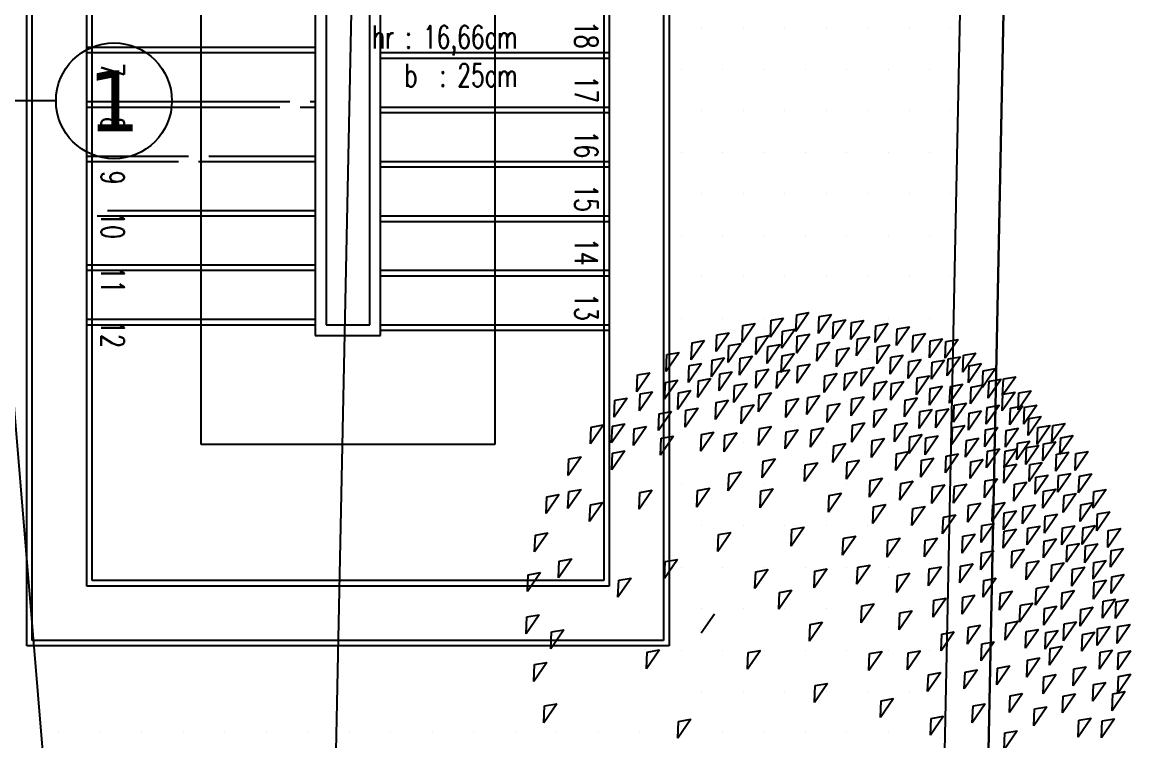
# Model space of a CAD drawing. Header units: millimetres. Extents: x 43168.9 to 43194.6, y -25545.1 to -25543.4.
# Drawn here: x 43172.2864 to 43172.3883, y -25543.9687 to -25543.9027 of the extents above; entities that cross this region are included whole.
import ezdxf
from ezdxf.enums import TextEntityAlignment as Align

# ---------------------------------------------------------------- set-up
doc = ezdxf.new("R2010")
doc.units = ezdxf.units.MM
doc.header["$LTSCALE"] = 200
doc.linetypes.add('HIDDEN2', pattern=[0.1875, 0.125, -0.0625])
doc.layers.add('agac_sgh', color=7, linetype='Continuous', true_color=0x244700)
doc.layers.add('cim_sgh', color=7, linetype='Continuous', true_color=0x248f00)
for name, color, linetype in [('arsasiniri_sgh', 10, 'Continuous'), ('duv_sgh', 4, 'Continuous'), ('izd-alt_sgh', 8, 'HIDDEN2'), ('izd.tas.alt_sgh', 214, 'HIDDEN2'), ('merdi_sgh', 3, 'Continuous'), ('siva_sgh', 145, 'Continuous'), ('vaziyet-01_sgh', 33, 'Continuous'), ('yazi-merdi_sgh', 9, 'Continuous')]:
    doc.layers.add(name, color=color, linetype=linetype)
doc.styles.add('text1', font='VERDANA.TTF')
doc.styles.add('text3', font='simplex8.shx', dxfattribs={"width": 0.7})

msp = doc.modelspace()

# ---------------------------------------------------------------- linework, layer by layer
msp.add_line((43172.28956, -25543.90991), (43172.26688, -25543.90991))
at = {"linetype": 'Continuous'}
msp.add_circle((43172.29488, -25543.90991), 0.00532, dxfattribs=at)
at = {"layer": 'agac_sgh', "color": 0}
for p, q in [((43172.35873, -25543.92936), (43172.35753, -25543.9311)), ((43172.3576, -25543.92956), (43172.35873, -25543.92936)), ((43172.35379, -25543.93036), (43172.35259, -25543.93211)), ((43172.35265, -25543.93056), (43172.35379, -25543.93036)), ((43172.35638, -25543.92986), (43172.35518, -25543.93161)), ((43172.35518, -25543.93161), (43172.35525, -25543.93006)), ((43172.35525, -25543.93006), (43172.35638, -25543.92986)), ((43172.35753, -25543.9311), (43172.3576, -25543.92956)), ((43172.36079, -25543.92953), (43172.35959, -25543.93128)), ((43172.35959, -25543.93128), (43172.35966, -25543.92973)), ((43172.35966, -25543.92973), (43172.36079, -25543.92953)), ((43172.36211, -25543.93003), (43172.36091, -25543.93178)), ((43172.36091, -25543.93178), (43172.36098, -25543.93023)), ((43172.36098, -25543.93023), (43172.36211, -25543.93003)), ((43172.36378, -25543.93008), (43172.36259, -25543.93182)), ((43172.36259, -25543.93182), (43172.36265, -25543.93027)), ((43172.36265, -25543.93027), (43172.36378, -25543.93008)), ((43172.366, -25543.93037), (43172.3648, -25543.93212)), ((43172.36487, -25543.93057), (43172.366, -25543.93037)), ((43172.35141, -25543.93121), (43172.35021, -25543.93295)), ((43172.35021, -25543.93295), (43172.35028, -25543.9314)), ((43172.35028, -25543.9314), (43172.35141, -25543.93121)), ((43172.35259, -25543.93211), (43172.35265, -25543.93056)), ((43172.35504, -25543.93146), (43172.35384, -25543.93321)), ((43172.3539, -25543.93166), (43172.35504, -25543.93146)), ((43172.35745, -25543.93089), (43172.35625, -25543.93263)), ((43172.35625, -25543.93263), (43172.35631, -25543.93108)), ((43172.35631, -25543.93108), (43172.35745, -25543.93089)), ((43172.3588, -25543.93134), (43172.3576, -25543.93309)), ((43172.35766, -25543.93154), (43172.3588, -25543.93134)), ((43172.3648, -25543.93212), (43172.36487, -25543.93057)), ((43172.36797, -25543.93066), (43172.36677, -25543.9324)), ((43172.36677, -25543.9324), (43172.36684, -25543.93085)), ((43172.36684, -25543.93085), (43172.36797, -25543.93066)), ((43172.36944, -25543.93127), (43172.36824, -25543.93302)), ((43172.36824, -25543.93302), (43172.36831, -25543.93147)), ((43172.36831, -25543.93147), (43172.36944, -25543.93127)), ((43172.34912, -25543.93194), (43172.34792, -25543.93369)), ((43172.34792, -25543.93369), (43172.34799, -25543.93214)), ((43172.34799, -25543.93214), (43172.34912, -25543.93194)), ((43172.35251, -25543.93219), (43172.35131, -25543.93394)), ((43172.35131, -25543.93394), (43172.35138, -25543.93239)), ((43172.35138, -25543.93239), (43172.35251, -25543.93219)), ((43172.35384, -25543.93321), (43172.3539, -25543.93166)), ((43172.35609, -25543.9323), (43172.35489, -25543.93404)), ((43172.35489, -25543.93404), (43172.35496, -25543.93249)), ((43172.35496, -25543.93249), (43172.35609, -25543.9323)), ((43172.3576, -25543.93309), (43172.35766, -25543.93154)), ((43172.36066, -25543.93208), (43172.35946, -25543.93383)), ((43172.35946, -25543.93383), (43172.35953, -25543.93228)), ((43172.35953, -25543.93228), (43172.36066, -25543.93208)), ((43172.36431, -25543.93158), (43172.36311, -25543.93333)), ((43172.36311, -25543.93333), (43172.36318, -25543.93178)), ((43172.36318, -25543.93178), (43172.36431, -25543.93158)), ((43172.36617, -25543.93232), (43172.36498, -25543.93407)), ((43172.36498, -25543.93407), (43172.36504, -25543.93252)), ((43172.36504, -25543.93252), (43172.36617, -25543.93232)), ((43172.371, -25543.93177), (43172.3698, -25543.93352)), ((43172.3698, -25543.93352), (43172.36987, -25543.93197)), ((43172.36987, -25543.93197), (43172.371, -25543.93177)), ((43172.37244, -25543.93182), (43172.37124, -25543.93356)), ((43172.37124, -25543.93356), (43172.37131, -25543.93201)), ((43172.37131, -25543.93201), (43172.37244, -25543.93182)), ((43172.34681, -25543.93302), (43172.34561, -25543.93476)), ((43172.34561, -25543.93476), (43172.34567, -25543.93321)), ((43172.34567, -25543.93321), (43172.34681, -25543.93302)), ((43172.35097, -25543.93352), (43172.34977, -25543.93527)), ((43172.34984, -25543.93372), (43172.35097, -25543.93352)), ((43172.35354, -25543.93337), (43172.35234, -25543.93511)), ((43172.35241, -25543.93356), (43172.35354, -25543.93337)), ((43172.35739, -25543.93313), (43172.35619, -25543.93488)), ((43172.35619, -25543.93488), (43172.35626, -25543.93333)), ((43172.35626, -25543.93333), (43172.35739, -25543.93313)), ((43172.36246, -25543.93259), (43172.36126, -25543.93434)), ((43172.36126, -25543.93434), (43172.36132, -25543.93279)), ((43172.36132, -25543.93279), (43172.36246, -25543.93259)), ((43172.36738, -25543.93327), (43172.36618, -25543.93502)), ((43172.36618, -25543.93502), (43172.36625, -25543.93347)), ((43172.36625, -25543.93347), (43172.36738, -25543.93327)), ((43172.37264, -25543.93342), (43172.37144, -25543.93517)), ((43172.37151, -25543.93362), (43172.37264, -25543.93342)), ((43172.37405, -25543.93308), (43172.37285, -25543.93483)), ((43172.37285, -25543.93483), (43172.37292, -25543.93328)), ((43172.37292, -25543.93328), (43172.37405, -25543.93308)), ((43172.34886, -25543.93403), (43172.34766, -25543.93578)), ((43172.34766, -25543.93578), (43172.34773, -25543.93423)), ((43172.34773, -25543.93423), (43172.34886, -25543.93403)), ((43172.34977, -25543.93527), (43172.34984, -25543.93372)), ((43172.35234, -25543.93511), (43172.35241, -25543.93356)), ((43172.35505, -25543.93455), (43172.35385, -25543.9363)), ((43172.35392, -25543.93475), (43172.35505, -25543.93455)), ((43172.35883, -25543.93409), (43172.35763, -25543.93584)), ((43172.35763, -25543.93584), (43172.3577, -25543.93429)), ((43172.3577, -25543.93429), (43172.35883, -25543.93409)), ((43172.36472, -25543.93438), (43172.36352, -25543.93612)), ((43172.36359, -25543.93457), (43172.36472, -25543.93438)), ((43172.36903, -25543.93366), (43172.36783, -25543.93541)), ((43172.36783, -25543.93541), (43172.3679, -25543.93386)), ((43172.3679, -25543.93386), (43172.36903, -25543.93366)), ((43172.37118, -25543.93372), (43172.36998, -25543.93547)), ((43172.36998, -25543.93547), (43172.37005, -25543.93392)), ((43172.37005, -25543.93392), (43172.37118, -25543.93372)), ((43172.37144, -25543.93517), (43172.37151, -25543.93362)), ((43172.37459, -25543.93405), (43172.37339, -25543.9358)), ((43172.37339, -25543.9358), (43172.37346, -25543.93425)), ((43172.37346, -25543.93425), (43172.37459, -25543.93405)), ((43172.37586, -25543.93451), (43172.37466, -25543.93625)), ((43172.37473, -25543.9347), (43172.37586, -25543.93451)), ((43172.34411, -25543.93489), (43172.34292, -25543.93663)), ((43172.34292, -25543.93663), (43172.34298, -25543.93508)), ((43172.34298, -25543.93508), (43172.34411, -25543.93489)), ((43172.34667, -25543.93557), (43172.34547, -25543.93731)), ((43172.34554, -25543.93577), (43172.34667, -25543.93557)), ((43172.34972, -25543.93543), (43172.34852, -25543.93717)), ((43172.34858, -25543.93562), (43172.34972, -25543.93543)), ((43172.35168, -25543.9348), (43172.35048, -25543.93654)), ((43172.35048, -25543.93654), (43172.35055, -25543.935)), ((43172.35055, -25543.935), (43172.35168, -25543.9348)), ((43172.35385, -25543.9363), (43172.35392, -25543.93475)), ((43172.35696, -25543.93461), (43172.35576, -25543.93635)), ((43172.35576, -25543.93635), (43172.35583, -25543.93481)), ((43172.35583, -25543.93481), (43172.35696, -25543.93461)), ((43172.36132, -25543.93496), (43172.36012, -25543.93671)), ((43172.36012, -25543.93671), (43172.36019, -25543.93516)), ((43172.36019, -25543.93516), (43172.36132, -25543.93496)), ((43172.36317, -25543.93479), (43172.36197, -25543.93653)), ((43172.36197, -25543.93653), (43172.36204, -25543.93499)), ((43172.36204, -25543.93499), (43172.36317, -25543.93479)), ((43172.36352, -25543.93612), (43172.36359, -25543.93457)), ((43172.3698, -25543.93517), (43172.3686, -25543.93692)), ((43172.3686, -25543.93692), (43172.36866, -25543.93537)), ((43172.36866, -25543.93537), (43172.3698, -25543.93517)), ((43172.37466, -25543.93625), (43172.37473, -25543.9347)), ((43172.3764, -25543.93548), (43172.3752, -25543.93722)), ((43172.37527, -25543.93567), (43172.3764, -25543.93548)), ((43172.37772, -25543.93525), (43172.37652, -25543.93699)), ((43172.37652, -25543.93699), (43172.37659, -25543.93545)), ((43172.37659, -25543.93545), (43172.37772, -25543.93525)), ((43172.34547, -25543.93731), (43172.34554, -25543.93577)), ((43172.34788, -25543.93652), (43172.34668, -25543.93826)), ((43172.34675, -25543.93672), (43172.34788, -25543.93652)), ((43172.34852, -25543.93717), (43172.34858, -25543.93562)), ((43172.35304, -25543.93587), (43172.35184, -25543.93761)), ((43172.35184, -25543.93761), (43172.3519, -25543.93606)), ((43172.3519, -25543.93606), (43172.35304, -25543.93587)), ((43172.3659, -25543.93567), (43172.3647, -25543.93741)), ((43172.3647, -25543.93741), (43172.36477, -25543.93587)), ((43172.36477, -25543.93587), (43172.3659, -25543.93567)), ((43172.36744, -25543.93568), (43172.36625, -25543.93742)), ((43172.36625, -25543.93742), (43172.36631, -25543.93587)), ((43172.36631, -25543.93587), (43172.36744, -25543.93568)), ((43172.371, -25543.93612), (43172.3698, -25543.93787)), ((43172.3698, -25543.93787), (43172.36987, -25543.93632)), ((43172.36987, -25543.93632), (43172.371, -25543.93612)), ((43172.37285, -25543.93595), (43172.37165, -25543.93769)), ((43172.37165, -25543.93769), (43172.37172, -25543.93614)), ((43172.37172, -25543.93614), (43172.37285, -25543.93595)), ((43172.37476, -25543.936), (43172.37356, -25543.93775)), ((43172.37356, -25543.93775), (43172.37363, -25543.9362)), ((43172.37363, -25543.9362), (43172.37476, -25543.936)), ((43172.3752, -25543.93722), (43172.37527, -25543.93567)), ((43172.37914, -25543.93655), (43172.37794, -25543.93829)), ((43172.37801, -25543.93674), (43172.37914, -25543.93655)), ((43172.34203, -25543.93723), (43172.34083, -25543.93897)), ((43172.34083, -25543.93897), (43172.3409, -25543.93742)), ((43172.3409, -25543.93742), (43172.34203, -25543.93723)), ((43172.34436, -25543.93665), (43172.34316, -25543.93839)), ((43172.34316, -25543.93839), (43172.34323, -25543.93684)), ((43172.34323, -25543.93684), (43172.34436, -25543.93665)), ((43172.34668, -25543.93826), (43172.34675, -25543.93672)), ((43172.35133, -25543.93742), (43172.35013, -25543.93917)), ((43172.35013, -25543.93917), (43172.35019, -25543.93762)), ((43172.35019, -25543.93762), (43172.35133, -25543.93742)), ((43172.35529, -25543.93673), (43172.35409, -25543.93848)), ((43172.35409, -25543.93848), (43172.35416, -25543.93693)), ((43172.35416, -25543.93693), (43172.35529, -25543.93673)), ((43172.3578, -25543.93726), (43172.3566, -25543.93901)), ((43172.3566, -25543.93901), (43172.35667, -25543.93746)), ((43172.35667, -25543.93746), (43172.3578, -25543.93726)), ((43172.35974, -25543.93698), (43172.35854, -25543.93872)), ((43172.35854, -25543.93872), (43172.35861, -25543.93717)), ((43172.35861, -25543.93717), (43172.35974, -25543.93698)), ((43172.3638, -25543.9371), (43172.3626, -25543.93884)), ((43172.3626, -25543.93884), (43172.36267, -25543.93729)), ((43172.36267, -25543.93729), (43172.3638, -25543.9371)), ((43172.36869, -25543.9372), (43172.36749, -25543.93894)), ((43172.36749, -25543.93894), (43172.36756, -25543.9374)), ((43172.36756, -25543.9374), (43172.36869, -25543.9372)), ((43172.37767, -25543.93666), (43172.37647, -25543.9384)), ((43172.37647, -25543.9384), (43172.37654, -25543.93685)), ((43172.37654, -25543.93685), (43172.37767, -25543.93666)), ((43172.37794, -25543.93829), (43172.37801, -25543.93674)), ((43172.34611, -25543.93845), (43172.34492, -25543.9402)), ((43172.34498, -25543.93865), (43172.34611, -25543.93845)), ((43172.34856, -25543.93814), (43172.34736, -25543.93989)), ((43172.34736, -25543.93989), (43172.34743, -25543.93834)), ((43172.34743, -25543.93834), (43172.34856, -25543.93814)), ((43172.35369, -25543.93783), (43172.35249, -25543.93958)), ((43172.35249, -25543.93958), (43172.35256, -25543.93803)), ((43172.35256, -25543.93803), (43172.35369, -25543.93783)), ((43172.3616, -25543.93772), (43172.3604, -25543.93946)), ((43172.3604, -25543.93946), (43172.36047, -25543.93791)), ((43172.36047, -25543.93791), (43172.3616, -25543.93772)), ((43172.36588, -25543.93819), (43172.36468, -25543.93993)), ((43172.36468, -25543.93993), (43172.36474, -25543.93838)), ((43172.36474, -25543.93838), (43172.36588, -25543.93819)), ((43172.37005, -25543.93827), (43172.36885, -25543.94001)), ((43172.36885, -25543.94001), (43172.36892, -25543.93846)), ((43172.36892, -25543.93846), (43172.37005, -25543.93827)), ((43172.37157, -25543.9382), (43172.37037, -25543.93994)), ((43172.37037, -25543.93994), (43172.37044, -25543.93839)), ((43172.37044, -25543.93839), (43172.37157, -25543.9382)), ((43172.3732, -25543.93767), (43172.37201, -25543.93942)), ((43172.37201, -25543.93942), (43172.37207, -25543.93787)), ((43172.37207, -25543.93787), (43172.3732, -25543.93767)), ((43172.37459, -25543.9384), (43172.37339, -25543.94015)), ((43172.37339, -25543.94015), (43172.37346, -25543.9386)), ((43172.37346, -25543.9386), (43172.37459, -25543.9384)), ((43172.37622, -25543.93788), (43172.37502, -25543.93962)), ((43172.37502, -25543.93962), (43172.37509, -25543.93807)), ((43172.37509, -25543.93807), (43172.37622, -25543.93788)), ((43172.37837, -25543.93794), (43172.37717, -25543.93968)), ((43172.37717, -25543.93968), (43172.37724, -25543.93813)), ((43172.37724, -25543.93813), (43172.37837, -25543.93794)), ((43172.37966, -25543.93786), (43172.37846, -25543.93961)), ((43172.37846, -25543.93961), (43172.37852, -25543.93806)), ((43172.37852, -25543.93806), (43172.37966, -25543.93786)), ((43172.3418, -25543.93958), (43172.3406, -25543.94133)), ((43172.34067, -25543.93978), (43172.3418, -25543.93958)), ((43172.34492, -25543.9402), (43172.34498, -25543.93865)), ((43172.36386, -25543.9395), (43172.36267, -25543.94125)), ((43172.36273, -25543.9397), (43172.36386, -25543.9395)), ((43172.36778, -25543.9395), (43172.36658, -25543.94124)), ((43172.36664, -25543.93969), (43172.36778, -25543.9395)), ((43172.38006, -25543.9389), (43172.37886, -25543.94065)), ((43172.37886, -25543.94065), (43172.37893, -25543.9391)), ((43172.37893, -25543.9391), (43172.38006, -25543.9389)), ((43172.38225, -25543.93954), (43172.38105, -25543.94128)), ((43172.38112, -25543.93973), (43172.38225, -25543.93954)), ((43172.33985, -25543.93968), (43172.33865, -25543.94143)), ((43172.33865, -25543.94143), (43172.33872, -25543.93988)), ((43172.33872, -25543.93988), (43172.33985, -25543.93968)), ((43172.3406, -25543.94133), (43172.34067, -25543.93978)), ((43172.3438, -25543.93983), (43172.34261, -25543.94158)), ((43172.34261, -25543.94158), (43172.34267, -25543.94003)), ((43172.34267, -25543.94003), (43172.3438, -25543.93983)), ((43172.34999, -25543.94036), (43172.34879, -25543.9421)), ((43172.34879, -25543.9421), (43172.34886, -25543.94055)), ((43172.34886, -25543.94055), (43172.34999, -25543.94036)), ((43172.35214, -25543.94042), (43172.35094, -25543.94216)), ((43172.35094, -25543.94216), (43172.35101, -25543.94061)), ((43172.35101, -25543.94061), (43172.35214, -25543.94042)), ((43172.3553, -25543.93982), (43172.3541, -25543.94157)), ((43172.3541, -25543.94157), (43172.35417, -25543.94002)), ((43172.35417, -25543.94002), (43172.3553, -25543.93982)), ((43172.35775, -25543.94012), (43172.35655, -25543.94187)), ((43172.35655, -25543.94187), (43172.35662, -25543.94032)), ((43172.35662, -25543.94032), (43172.35775, -25543.94012)), ((43172.36008, -25543.93996), (43172.35888, -25543.94171)), ((43172.35888, -25543.94171), (43172.35895, -25543.94016)), ((43172.35895, -25543.94016), (43172.36008, -25543.93996)), ((43172.36267, -25543.94125), (43172.36273, -25543.9397)), ((43172.36658, -25543.94124), (43172.36664, -25543.93969)), ((43172.36913, -25543.94057), (43172.36793, -25543.94231)), ((43172.368, -25543.94076), (43172.36913, -25543.94057)), ((43172.37305, -25543.93973), (43172.37185, -25543.94147)), ((43172.37185, -25543.94147), (43172.37192, -25543.93992)), ((43172.37192, -25543.93992), (43172.37305, -25543.93973)), ((43172.37607, -25543.93993), (43172.37487, -25543.94168)), ((43172.37487, -25543.94168), (43172.37494, -25543.94013)), ((43172.37494, -25543.94013), (43172.37607, -25543.93993)), ((43172.37798, -25543.93999), (43172.37678, -25543.94173)), ((43172.37678, -25543.94173), (43172.37685, -25543.94018)), ((43172.37685, -25543.94018), (43172.37798, -25543.93999)), ((43172.38088, -25543.93973), (43172.37968, -25543.94147)), ((43172.37968, -25543.94147), (43172.37974, -25543.93992)), ((43172.37974, -25543.93992), (43172.38088, -25543.93973)), ((43172.38105, -25543.94128), (43172.38112, -25543.93973)), ((43172.38299, -25543.94066), (43172.38179, -25543.94241)), ((43172.38186, -25543.94086), (43172.38299, -25543.94066)), ((43172.34629, -25543.94071), (43172.3451, -25543.94245)), ((43172.3451, -25543.94245), (43172.34516, -25543.9409)), ((43172.34516, -25543.9409), (43172.34629, -25543.94071)), ((43172.36213, -25543.94139), (43172.36093, -25543.94314)), ((43172.36093, -25543.94314), (43172.361, -25543.94159)), ((43172.361, -25543.94159), (43172.36213, -25543.94139)), ((43172.36568, -25543.94093), (43172.36448, -25543.94267)), ((43172.36448, -25543.94267), (43172.36454, -25543.94112)), ((43172.36454, -25543.94112), (43172.36568, -25543.94093)), ((43172.36793, -25543.94231), (43172.368, -25543.94076)), ((43172.37059, -25543.94069), (43172.36939, -25543.94243)), ((43172.36939, -25543.94243), (43172.36946, -25543.94088)), ((43172.36946, -25543.94088), (43172.37059, -25543.94069)), ((43172.37432, -25543.94091), (43172.37312, -25543.94265)), ((43172.37312, -25543.94265), (43172.37319, -25543.94111)), ((43172.37319, -25543.94111), (43172.37432, -25543.94091)), ((43172.37902, -25543.94116), (43172.37782, -25543.9429)), ((43172.37782, -25543.9429), (43172.37788, -25543.94136)), ((43172.37788, -25543.94136), (43172.37902, -25543.94116)), ((43172.37984, -25543.94156), (43172.37864, -25543.94331)), ((43172.3787, -25543.94176), (43172.37984, -25543.94156)), ((43172.3814, -25543.94123), (43172.38021, -25543.94297)), ((43172.38021, -25543.94297), (43172.38027, -25543.94142)), ((43172.38027, -25543.94142), (43172.3814, -25543.94123)), ((43172.38179, -25543.94241), (43172.38186, -25543.94086)), ((43172.3378, -25543.9426), (43172.3366, -25543.94434)), ((43172.33667, -25543.94279), (43172.3378, -25543.9426)), ((43172.34181, -25543.94206), (43172.34061, -25543.94381)), ((43172.34061, -25543.94381), (43172.34067, -25543.94226)), ((43172.34067, -25543.94226), (43172.34181, -25543.94206)), ((43172.3679, -25543.94213), (43172.3667, -25543.94388)), ((43172.3667, -25543.94388), (43172.36677, -25543.94233)), ((43172.36677, -25543.94233), (43172.3679, -25543.94213)), ((43172.37246, -25543.94234), (43172.37126, -25543.94409)), ((43172.37126, -25543.94409), (43172.37133, -25543.94254)), ((43172.37133, -25543.94254), (43172.37246, -25543.94234)), ((43172.37625, -25543.94188), (43172.37505, -25543.94363)), ((43172.37505, -25543.94363), (43172.37512, -25543.94208)), ((43172.37512, -25543.94208), (43172.37625, -25543.94188)), ((43172.37787, -25543.94189), (43172.37667, -25543.94363)), ((43172.37667, -25543.94363), (43172.37674, -25543.94209)), ((43172.37674, -25543.94209), (43172.37787, -25543.94189)), ((43172.37864, -25543.94331), (43172.3787, -25543.94176)), ((43172.38261, -25543.94218), (43172.38141, -25543.94392)), ((43172.38141, -25543.94392), (43172.38148, -25543.94238)), ((43172.38148, -25543.94238), (43172.38261, -25543.94218)), ((43172.38437, -25543.94212), (43172.38317, -25543.94386)), ((43172.38317, -25543.94386), (43172.38324, -25543.94231)), ((43172.38324, -25543.94231), (43172.38437, -25543.94212)), ((43172.3366, -25543.94434), (43172.33667, -25543.94279)), ((43172.35564, -25543.94281), (43172.35444, -25543.94455)), ((43172.35444, -25543.94455), (43172.35451, -25543.943)), ((43172.35451, -25543.943), (43172.35564, -25543.94281)), ((43172.35953, -25543.94315), (43172.35833, -25543.94489)), ((43172.35833, -25543.94489), (43172.35839, -25543.94335)), ((43172.35839, -25543.94335), (43172.35953, -25543.94315)), ((43172.36337, -25543.94292), (43172.36217, -25543.94466)), ((43172.36217, -25543.94466), (43172.36224, -25543.94311)), ((43172.36224, -25543.94311), (43172.36337, -25543.94292)), ((43172.3702, -25543.94273), (43172.369, -25543.94448)), ((43172.369, -25543.94448), (43172.36907, -25543.94293)), ((43172.36907, -25543.94293), (43172.3702, -25543.94273)), ((43172.37474, -25543.94287), (43172.37354, -25543.94461)), ((43172.37354, -25543.94461), (43172.37361, -25543.94306)), ((43172.37361, -25543.94306), (43172.37474, -25543.94287)), ((43172.37782, -25543.9433), (43172.37662, -25543.94504)), ((43172.37662, -25543.94504), (43172.37669, -25543.94349)), ((43172.37669, -25543.94349), (43172.37782, -25543.9433)), ((43172.38015, -25543.94314), (43172.37895, -25543.94488)), ((43172.37895, -25543.94488), (43172.37902, -25543.94333)), ((43172.37902, -25543.94333), (43172.38015, -25543.94314)), ((43172.35252, -25543.94398), (43172.35132, -25543.94572)), ((43172.35132, -25543.94572), (43172.35139, -25543.94417)), ((43172.35139, -25543.94417), (43172.35252, -25543.94398)), ((43172.36549, -25543.94458), (43172.36429, -25543.94633)), ((43172.36435, -25543.94478), (43172.36549, -25543.94458)), ((43172.37605, -25543.94462), (43172.37485, -25543.94637)), ((43172.37492, -25543.94482), (43172.37605, -25543.94462)), ((43172.3807, -25543.9443), (43172.3795, -25543.94604)), ((43172.3795, -25543.94604), (43172.37957, -25543.94449)), ((43172.37957, -25543.94449), (43172.3807, -25543.9443)), ((43172.38279, -25543.94413), (43172.38159, -25543.94587)), ((43172.38159, -25543.94587), (43172.38166, -25543.94433)), ((43172.38166, -25543.94433), (43172.38279, -25543.94413)), ((43172.3847, -25543.94418), (43172.3835, -25543.94593)), ((43172.3835, -25543.94593), (43172.38357, -25543.94438)), ((43172.38357, -25543.94438), (43172.3847, -25543.94418)), ((43172.33779, -25543.94561), (43172.33659, -25543.94735)), ((43172.33666, -25543.9458), (43172.33779, -25543.94561)), ((43172.34433, -25543.94568), (43172.34313, -25543.94743)), ((43172.3432, -25543.94588), (43172.34433, -25543.94568)), ((43172.34962, -25543.94549), (43172.34842, -25543.94724)), ((43172.34842, -25543.94724), (43172.34848, -25543.94569)), ((43172.34848, -25543.94569), (43172.34962, -25543.94549)), ((43172.35544, -25543.94555), (43172.35424, -25543.94729)), ((43172.35424, -25543.94729), (43172.35431, -25543.94574)), ((43172.35431, -25543.94574), (43172.35544, -25543.94555)), ((43172.36429, -25543.94633), (43172.36435, -25543.94478)), ((43172.36829, -25543.94485), (43172.36709, -25543.9466)), ((43172.36709, -25543.9466), (43172.36716, -25543.94505)), ((43172.36716, -25543.94505), (43172.36829, -25543.94485)), ((43172.37122, -25543.94517), (43172.37002, -25543.94691)), ((43172.37002, -25543.94691), (43172.37009, -25543.94536)), ((43172.37009, -25543.94536), (43172.37122, -25543.94517)), ((43172.37322, -25543.94511), (43172.37202, -25543.94686)), ((43172.37202, -25543.94686), (43172.37209, -25543.94531)), ((43172.37209, -25543.94531), (43172.37322, -25543.94511)), ((43172.37485, -25543.94637), (43172.37492, -25543.94482)), ((43172.37874, -25543.94493), (43172.37754, -25543.94667)), ((43172.37754, -25543.94667), (43172.37761, -25543.94512)), ((43172.37761, -25543.94512), (43172.37874, -25543.94493)), ((43172.3814, -25543.94558), (43172.38021, -25543.94732)), ((43172.38027, -25543.94577), (43172.3814, -25543.94558)), ((43172.38603, -25543.9456), (43172.38483, -25543.94734)), ((43172.3849, -25543.94579), (43172.38603, -25543.9456)), ((43172.33579, -25543.94608), (43172.33459, -25543.94783)), ((43172.33459, -25543.94783), (43172.33466, -25543.94628)), ((43172.33466, -25543.94628), (43172.33579, -25543.94608)), ((43172.33659, -25543.94735), (43172.33666, -25543.9458)), ((43172.34313, -25543.94743), (43172.3432, -25543.94588)), ((43172.36171, -25543.94596), (43172.36051, -25543.9477)), ((43172.36051, -25543.9477), (43172.36058, -25543.94615)), ((43172.36058, -25543.94615), (43172.36171, -25543.94596)), ((43172.38021, -25543.94732), (43172.38027, -25543.94577)), ((43172.38329, -25543.94597), (43172.38209, -25543.94772)), ((43172.38209, -25543.94772), (43172.38216, -25543.94617)), ((43172.38216, -25543.94617), (43172.38329, -25543.94597)), ((43172.38483, -25543.94734), (43172.3849, -25543.94579)), ((43172.33978, -25543.94681), (43172.33858, -25543.94856)), ((43172.33858, -25543.94856), (43172.33865, -25543.94701)), ((43172.33865, -25543.94701), (43172.33978, -25543.94681)), ((43172.36579, -25543.94699), (43172.36459, -25543.94874)), ((43172.36459, -25543.94874), (43172.36466, -25543.94719)), ((43172.36466, -25543.94719), (43172.36579, -25543.94699)), ((43172.36939, -25543.94717), (43172.36819, -25543.94892)), ((43172.36819, -25543.94892), (43172.36826, -25543.94737)), ((43172.36826, -25543.94737), (43172.36939, -25543.94717)), ((43172.37453, -25543.94686), (43172.37333, -25543.94861)), ((43172.37333, -25543.94861), (43172.37339, -25543.94706)), ((43172.37339, -25543.94706), (43172.37453, -25543.94686)), ((43172.37676, -25543.94681), (43172.37556, -25543.94856)), ((43172.37556, -25543.94856), (43172.37563, -25543.94701)), ((43172.37563, -25543.94701), (43172.37676, -25543.94681)), ((43172.3778, -25543.94757), (43172.3766, -25543.94931)), ((43172.3766, -25543.94931), (43172.37667, -25543.94777)), ((43172.37667, -25543.94777), (43172.3778, -25543.94757)), ((43172.37954, -25543.94701), (43172.37834, -25543.94876)), ((43172.37834, -25543.94876), (43172.37841, -25543.94721)), ((43172.37841, -25543.94721), (43172.37954, -25543.94701)), ((43172.38483, -25543.94682), (43172.38363, -25543.94856)), ((43172.38363, -25543.94856), (43172.38369, -25543.94702)), ((43172.38369, -25543.94702), (43172.38483, -25543.94682)), ((43172.38636, -25543.94766), (43172.38516, -25543.94941)), ((43172.38523, -25543.94786), (43172.38636, -25543.94766)), ((43172.37221, -25543.94794), (43172.37101, -25543.94969)), ((43172.37101, -25543.94969), (43172.37108, -25543.94814)), ((43172.37108, -25543.94814), (43172.37221, -25543.94794)), ((43172.37575, -25543.94873), (43172.37455, -25543.95048)), ((43172.37461, -25543.94893), (43172.37575, -25543.94873)), ((43172.38156, -25543.94787), (43172.38036, -25543.94961)), ((43172.38036, -25543.94961), (43172.38042, -25543.94806)), ((43172.38042, -25543.94806), (43172.38156, -25543.94787)), ((43172.38516, -25543.94941), (43172.38523, -25543.94786)), ((43172.33473, -25543.9496), (43172.33353, -25543.95135)), ((43172.33353, -25543.95135), (43172.3336, -25543.9498)), ((43172.3336, -25543.9498), (43172.33473, -25543.9496)), ((43172.35155, -25543.94955), (43172.35035, -25543.9513)), ((43172.35035, -25543.9513), (43172.35042, -25543.94975)), ((43172.35042, -25543.94975), (43172.35155, -25543.94955)), ((43172.35829, -25543.94906), (43172.35709, -25543.95081)), ((43172.35709, -25543.95081), (43172.35716, -25543.94926)), ((43172.35716, -25543.94926), (43172.35829, -25543.94906)), ((43172.374, -25543.94971), (43172.3728, -25543.95145)), ((43172.37287, -25543.9499), (43172.374, -25543.94971)), ((43172.37455, -25543.95048), (43172.37461, -25543.94893)), ((43172.37778, -25543.94925), (43172.37658, -25543.95099)), ((43172.37658, -25543.95099), (43172.37665, -25543.94944)), ((43172.37665, -25543.94944), (43172.37778, -25543.94925)), ((43172.37996, -25543.94897), (43172.37876, -25543.95071)), ((43172.37876, -25543.95071), (43172.37883, -25543.94916)), ((43172.37883, -25543.94916), (43172.37996, -25543.94897)), ((43172.38315, -25543.94894), (43172.38195, -25543.95069)), ((43172.38195, -25543.95069), (43172.38202, -25543.94914)), ((43172.38202, -25543.94914), (43172.38315, -25543.94894)), ((43172.38504, -25543.94892), (43172.38384, -25543.95067)), ((43172.38384, -25543.95067), (43172.38391, -25543.94912)), ((43172.38391, -25543.94912), (43172.38504, -25543.94892)), ((43172.38737, -25543.94918), (43172.38617, -25543.95093)), ((43172.38617, -25543.95093), (43172.38623, -25543.94938)), ((43172.38623, -25543.94938), (43172.38737, -25543.94918)), ((43172.36302, -25543.94989), (43172.36182, -25543.95163)), ((43172.36182, -25543.95163), (43172.36189, -25543.95008)), ((43172.36189, -25543.95008), (43172.36302, -25543.94989)), ((43172.36711, -25543.95008), (43172.36591, -25543.95183)), ((43172.36591, -25543.95183), (43172.36597, -25543.95028)), ((43172.36597, -25543.95028), (43172.36711, -25543.95008)), ((43172.37054, -25543.95007), (43172.36934, -25543.95181)), ((43172.36934, -25543.95181), (43172.36941, -25543.95026)), ((43172.36941, -25543.95026), (43172.37054, -25543.95007)), ((43172.3728, -25543.95145), (43172.37287, -25543.9499)), ((43172.38147, -25543.95015), (43172.38027, -25543.9519)), ((43172.38027, -25543.9519), (43172.38034, -25543.95035)), ((43172.38034, -25543.95035), (43172.38147, -25543.95015)), ((43172.38359, -25543.95056), (43172.38239, -25543.9523)), ((43172.38239, -25543.9523), (43172.38246, -25543.95076)), ((43172.38246, -25543.95076), (43172.38359, -25543.95056)), ((43172.38527, -25543.95061), (43172.38407, -25543.95235)), ((43172.38407, -25543.95235), (43172.38413, -25543.9508)), ((43172.38413, -25543.9508), (43172.38527, -25543.95061)), ((43172.37572, -25543.95125), (43172.37452, -25543.95299)), ((43172.37452, -25543.95299), (43172.37459, -25543.95144)), ((43172.37459, -25543.95144), (43172.37572, -25543.95125)), ((43172.37852, -25543.9511), (43172.37733, -25543.95284)), ((43172.37733, -25543.95284), (43172.37739, -25543.95129)), ((43172.37739, -25543.95129), (43172.37852, -25543.9511)), ((43172.38763, -25543.95102), (43172.38643, -25543.95276)), ((43172.38643, -25543.95276), (43172.3865, -25543.95122)), ((43172.3865, -25543.95122), (43172.38763, -25543.95102)), ((43172.33693, -25543.95199), (43172.33573, -25543.95374)), ((43172.33573, -25543.95374), (43172.33579, -25543.95219)), ((43172.33579, -25543.95219), (43172.33693, -25543.95199)), ((43172.34666, -25543.95204), (43172.34546, -25543.95379)), ((43172.34546, -25543.95379), (43172.34553, -25543.95224)), ((43172.34553, -25543.95224), (43172.34666, -25543.95204)), ((43172.36434, -25543.95256), (43172.36314, -25543.9543)), ((43172.36314, -25543.9543), (43172.36321, -25543.95275)), ((43172.36321, -25543.95275), (43172.36434, -25543.95256)), ((43172.3709, -25543.95271), (43172.3697, -25543.95445)), ((43172.36977, -25543.9529), (43172.3709, -25543.95271)), ((43172.3738, -25543.95245), (43172.3726, -25543.95419)), ((43172.3726, -25543.95419), (43172.37266, -25543.95264)), ((43172.37266, -25543.95264), (43172.3738, -25543.95245)), ((43172.37988, -25543.95217), (43172.37868, -25543.95391)), ((43172.37868, -25543.95391), (43172.37875, -25543.95236)), ((43172.37875, -25543.95236), (43172.37988, -25543.95217)), ((43172.38218, -25543.95235), (43172.38099, -25543.95409)), ((43172.38099, -25543.95409), (43172.38105, -25543.95254)), ((43172.38105, -25543.95254), (43172.38218, -25543.95235)), ((43172.38407, -25543.95275), (43172.38287, -25543.95449)), ((43172.38294, -25543.95294), (43172.38407, -25543.95275)), ((43172.38603, -25543.95212), (43172.38483, -25543.95386)), ((43172.38483, -25543.95386), (43172.3849, -25543.95231)), ((43172.3849, -25543.95231), (43172.38603, -25543.95212)), ((43172.33407, -25543.95324), (43172.33287, -25543.95499)), ((43172.33287, -25543.95499), (43172.33293, -25543.95344)), ((43172.33293, -25543.95344), (43172.33407, -25543.95324)), ((43172.34238, -25543.95375), (43172.34118, -25543.9555)), ((43172.34125, -25543.95395), (43172.34238, -25543.95375)), ((43172.35497, -25543.95297), (43172.35377, -25543.95472)), ((43172.35377, -25543.95472), (43172.35384, -25543.95317)), ((43172.35384, -25543.95317), (43172.35497, -25543.95297)), ((43172.36041, -25543.9529), (43172.35921, -25543.95465)), ((43172.35921, -25543.95465), (43172.35927, -25543.9531)), ((43172.35927, -25543.9531), (43172.36041, -25543.9529)), ((43172.36799, -25543.95331), (43172.36679, -25543.95506)), ((43172.36679, -25543.95506), (43172.36685, -25543.95351)), ((43172.36685, -25543.95351), (43172.36799, -25543.95331)), ((43172.3697, -25543.95445), (43172.36977, -25543.9529)), ((43172.37593, -25543.95377), (43172.37473, -25543.95551)), ((43172.3748, -25543.95397), (43172.37593, -25543.95377)), ((43172.38287, -25543.95449), (43172.38294, -25543.95294)), ((43172.38769, -25543.95342), (43172.38649, -25543.95517)), ((43172.38649, -25543.95517), (43172.38656, -25543.95362)), ((43172.38656, -25543.95362), (43172.38769, -25543.95342)), ((43172.34118, -25543.9555), (43172.34125, -25543.95395)), ((43172.35715, -25543.95486), (43172.35595, -25543.95661)), ((43172.35602, -25543.95506), (43172.35715, -25543.95486)), ((43172.37473, -25543.95551), (43172.3748, -25543.95397)), ((43172.38075, -25543.95448), (43172.37955, -25543.95623)), ((43172.37955, -25543.95623), (43172.37962, -25543.95468)), ((43172.37962, -25543.95468), (43172.38075, -25543.95448)), ((43172.38312, -25543.95489), (43172.38192, -25543.95664)), ((43172.38198, -25543.95509), (43172.38312, -25543.95489)), ((43172.38606, -25543.95395), (43172.38486, -25543.95569)), ((43172.38486, -25543.95569), (43172.38493, -25543.95414)), ((43172.38493, -25543.95414), (43172.38606, -25543.95395)), ((43172.35595, -25543.95661), (43172.35602, -25543.95506)), ((43172.37133, -25543.95558), (43172.37013, -25543.95733)), ((43172.37013, -25543.95733), (43172.3702, -25543.95578)), ((43172.3702, -25543.95578), (43172.37133, -25543.95558)), ((43172.37398, -25543.95531), (43172.37279, -25543.95706)), ((43172.37279, -25543.95706), (43172.37285, -25543.95551)), ((43172.37285, -25543.95551), (43172.37398, -25543.95531)), ((43172.37744, -25543.95496), (43172.37624, -25543.9567)), ((43172.37624, -25543.9567), (43172.37631, -25543.95515)), ((43172.37631, -25543.95515), (43172.37744, -25543.95496)), ((43172.38192, -25543.95664), (43172.38198, -25543.95509)), ((43172.38689, -25543.95569), (43172.38569, -25543.95743)), ((43172.38569, -25543.95743), (43172.38576, -25543.95588)), ((43172.38576, -25543.95588), (43172.38689, -25543.95569)), ((43172.38808, -25543.95572), (43172.38688, -25543.95747)), ((43172.38688, -25543.95747), (43172.38695, -25543.95592)), ((43172.38695, -25543.95592), (43172.38808, -25543.95572)), ((43172.36472, -25543.95611), (43172.36352, -25543.95786)), ((43172.36352, -25543.95786), (43172.36359, -25543.95631)), ((43172.36359, -25543.95631), (43172.36472, -25543.95611)), ((43172.36821, -25543.95675), (43172.36701, -25543.95849)), ((43172.36701, -25543.95849), (43172.36708, -25543.95694)), ((43172.36708, -25543.95694), (43172.36821, -25543.95675)), ((43172.37928, -25543.95604), (43172.37808, -25543.95779)), ((43172.37808, -25543.95779), (43172.37815, -25543.95624)), ((43172.37815, -25543.95624), (43172.37928, -25543.95604)), ((43172.38149, -25543.95633), (43172.38029, -25543.95808)), ((43172.38029, -25543.95808), (43172.38036, -25543.95653)), ((43172.38036, -25543.95653), (43172.38149, -25543.95633)), ((43172.38484, -25543.95643), (43172.38364, -25543.95818)), ((43172.38364, -25543.95818), (43172.38371, -25543.95663)), ((43172.38371, -25543.95663), (43172.38484, -25543.95643)), ((43172.33394, -25543.95713), (43172.33274, -25543.95887)), ((43172.33274, -25543.95887), (43172.33281, -25543.95732)), ((43172.33281, -25543.95732), (43172.33394, -25543.95713)), ((43172.35004, -25543.95706), (43172.34884, -25543.95881)), ((43172.35997, -25543.95781), (43172.35877, -25543.95955)), ((43172.35883, -25543.958), (43172.35997, -25543.95781)), ((43172.37796, -25543.95772), (43172.37676, -25543.95946)), ((43172.37676, -25543.95946), (43172.37683, -25543.95791)), ((43172.37683, -25543.95791), (43172.37796, -25543.95772)), ((43172.3833, -25543.95776), (43172.3821, -25543.9595)), ((43172.3821, -25543.9595), (43172.38217, -25543.95795)), ((43172.38217, -25543.95795), (43172.3833, -25543.95776)), ((43172.33621, -25543.95849), (43172.33501, -25543.96024)), ((43172.33501, -25543.96024), (43172.33508, -25543.95869)), ((43172.33508, -25543.95869), (43172.33621, -25543.95849)), ((43172.35877, -25543.95955), (43172.35883, -25543.958)), ((43172.37206, -25543.95869), (43172.37086, -25543.96044)), ((43172.37086, -25543.96044), (43172.37093, -25543.95889)), ((43172.37093, -25543.95889), (43172.37206, -25543.95869)), ((43172.3745, -25543.95808), (43172.3733, -25543.95982)), ((43172.3733, -25543.95982), (43172.37337, -25543.95827)), ((43172.37337, -25543.95827), (43172.3745, -25543.95808)), ((43172.37982, -25543.95846), (43172.37862, -25543.9602)), ((43172.37862, -25543.9602), (43172.37869, -25543.95865)), ((43172.37869, -25543.95865), (43172.37982, -25543.95846)), ((43172.38162, -25543.95855), (43172.38042, -25543.96029)), ((43172.38042, -25543.96029), (43172.38049, -25543.95874)), ((43172.38049, -25543.95874), (43172.38162, -25543.95855)), ((43172.38499, -25543.95872), (43172.38379, -25543.96047)), ((43172.38379, -25543.96047), (43172.38386, -25543.95892)), ((43172.38386, -25543.95892), (43172.38499, -25543.95872)), ((43172.38639, -25543.95819), (43172.38519, -25543.95994)), ((43172.38519, -25543.95994), (43172.38525, -25543.95839)), ((43172.38525, -25543.95839), (43172.38639, -25543.95819)), ((43172.38823, -25543.95802), (43172.38703, -25543.95976)), ((43172.38703, -25543.95976), (43172.3871, -25543.95821)), ((43172.3871, -25543.95821), (43172.38823, -25543.95802)), ((43172.37575, -25543.9596), (43172.37455, -25543.96134)), ((43172.37455, -25543.96134), (43172.37461, -25543.95979)), ((43172.37461, -25543.95979), (43172.37575, -25543.9596)), ((43172.38202, -25543.96001), (43172.38082, -25543.96175)), ((43172.38089, -25543.96021), (43172.38202, -25543.96001)), ((43172.34501, -25543.96035), (43172.34381, -25543.96209)), ((43172.34381, -25543.96209), (43172.34388, -25543.96054)), ((43172.34388, -25543.96054), (43172.34501, -25543.96035)), ((43172.35427, -25543.96039), (43172.35307, -25543.96213)), ((43172.35307, -25543.96213), (43172.35314, -25543.96058)), ((43172.35314, -25543.96058), (43172.35427, -25543.96039)), ((43172.36544, -25543.96048), (43172.36424, -25543.96223)), ((43172.36424, -25543.96223), (43172.3643, -25543.96068)), ((43172.3643, -25543.96068), (43172.36544, -25543.96048)), ((43172.36898, -25543.96043), (43172.36778, -25543.96218)), ((43172.36778, -25543.96218), (43172.36785, -25543.96063)), ((43172.36785, -25543.96063), (43172.36898, -25543.96043)), ((43172.38082, -25543.96175), (43172.38089, -25543.96021)), ((43172.38662, -25543.96037), (43172.38543, -25543.96212)), ((43172.38543, -25543.96212), (43172.38549, -25543.96057)), ((43172.38549, -25543.96057), (43172.38662, -25543.96037)), ((43172.3883, -25543.96042), (43172.3871, -25543.96217)), ((43172.3871, -25543.96217), (43172.38717, -25543.96062)), ((43172.38717, -25543.96062), (43172.3883, -25543.96042)), ((43172.33466, -25543.9615), (43172.33346, -25543.96324)), ((43172.33346, -25543.96324), (43172.33353, -25543.96169)), ((43172.33353, -25543.96169), (43172.33466, -25543.9615)), ((43172.37718, -25543.96181), (43172.37598, -25543.96356)), ((43172.37598, -25543.96356), (43172.37605, -25543.96201)), ((43172.37605, -25543.96201), (43172.37718, -25543.96181)), ((43172.37995, -25543.96109), (43172.37875, -25543.96284)), ((43172.37875, -25543.96284), (43172.37881, -25543.96129)), ((43172.37881, -25543.96129), (43172.37995, -25543.96109)), ((43172.3842, -25543.9619), (43172.383, -25543.96365)), ((43172.38307, -25543.9621), (43172.3842, -25543.9619)), ((43172.37083, -25543.96243), (43172.36963, -25543.96418)), ((43172.36963, -25543.96418), (43172.3697, -25543.96263)), ((43172.3697, -25543.96263), (43172.37083, -25543.96243)), ((43172.3742, -25543.96219), (43172.373, -25543.96393)), ((43172.373, -25543.96393), (43172.37307, -25543.96238)), ((43172.37307, -25543.96238), (43172.3742, -25543.96219)), ((43172.38143, -25543.96262), (43172.38023, -25543.96437)), ((43172.38023, -25543.96437), (43172.3803, -25543.96282)), ((43172.3803, -25543.96282), (43172.38143, -25543.96262)), ((43172.383, -25543.96365), (43172.38307, -25543.9621)), ((43172.3883, -25543.96259), (43172.3871, -25543.96434)), ((43172.3871, -25543.96434), (43172.38717, -25543.96279)), ((43172.38717, -25543.96279), (43172.3883, -25543.96259)), ((43172.36043, -25543.96343), (43172.35923, -25543.96517)), ((43172.35923, -25543.96517), (43172.3593, -25543.96362)), ((43172.3593, -25543.96362), (43172.36043, -25543.96343)), ((43172.38601, -25543.96333), (43172.38481, -25543.96507)), ((43172.38481, -25543.96507), (43172.38488, -25543.96352)), ((43172.38488, -25543.96352), (43172.38601, -25543.96333)), ((43172.3665, -25543.96482), (43172.3653, -25543.96657)), ((43172.3653, -25543.96657), (43172.36537, -25543.96502)), ((43172.36537, -25543.96502), (43172.3665, -25543.96482)), ((43172.37835, -25543.96436), (43172.37715, -25543.96611)), ((43172.37715, -25543.96611), (43172.37722, -25543.96456)), ((43172.37722, -25543.96456), (43172.37835, -25543.96436)), ((43172.38322, -25543.96439), (43172.38202, -25543.96614)), ((43172.38202, -25543.96614), (43172.38208, -25543.96459)), ((43172.38208, -25543.96459), (43172.38322, -25543.96439)), ((43172.38778, -25543.96418), (43172.38658, -25543.96593)), ((43172.38658, -25543.96593), (43172.38665, -25543.96438)), ((43172.38665, -25543.96438), (43172.38778, -25543.96418)), ((43172.33558, -25543.9653), (43172.33438, -25543.96704)), ((43172.33438, -25543.96704), (43172.33444, -25543.96549)), ((43172.33444, -25543.96549), (43172.33558, -25543.9653)), ((43172.37493, -25543.9653), (43172.37373, -25543.96704)), ((43172.37373, -25543.96704), (43172.3738, -25543.96549)), ((43172.3738, -25543.96549), (43172.37493, -25543.9653)), ((43172.38057, -25543.96557), (43172.37938, -25543.96732)), ((43172.37938, -25543.96732), (43172.37944, -25543.96577)), ((43172.37944, -25543.96577), (43172.38057, -25543.96557)), ((43172.34788, -25543.96671), (43172.34668, -25543.96846)), ((43172.34668, -25543.96846), (43172.34675, -25543.96691)), ((43172.34675, -25543.96691), (43172.34788, -25543.96671)), ((43172.37109, -25543.96644), (43172.36989, -25543.96819)), ((43172.36989, -25543.96819), (43172.36996, -25543.96664)), ((43172.36996, -25543.96664), (43172.37109, -25543.96644)), ((43172.38465, -25543.96661), (43172.38345, -25543.96835)), ((43172.38345, -25543.96835), (43172.38352, -25543.9668)), ((43172.38352, -25543.9668), (43172.38465, -25543.96661)), ((43172.3868, -25543.96667), (43172.3856, -25543.96841)), ((43172.3856, -25543.96841), (43172.38567, -25543.96687)), ((43172.38567, -25543.96687), (43172.3868, -25543.96667)), ((43172.37786, -25543.96778), (43172.37666, -25543.96953)), ((43172.37666, -25543.96953), (43172.37673, -25543.96798)), ((43172.37673, -25543.96798), (43172.37786, -25543.96778))]:
    msp.add_line(p, q, dxfattribs=at)
at = {"layer": 'arsasiniri_sgh', "color": 14}
msp.add_line((43172.38176, -25543.64889), (43172.37254, -25544.10046), dxfattribs=at)
at = {"layer": 'cim_sgh'}
for p, q in [((43172.34888, -25543.90321), (43172.34888, -25543.90321)), ((43172.35269, -25543.90321), (43172.35269, -25543.90321)), ((43172.3565, -25543.90321), (43172.3565, -25543.90321)), ((43172.36031, -25543.90321), (43172.36031, -25543.90321)), ((43172.36412, -25543.90321), (43172.36412, -25543.90321)), ((43172.36793, -25543.90321), (43172.36793, -25543.90321)), ((43172.37174, -25543.90321), (43172.37174, -25543.90321)), ((43172.34698, -25543.90702), (43172.34698, -25543.90702)), ((43172.35079, -25543.90702), (43172.35079, -25543.90702)), ((43172.3546, -25543.90702), (43172.3546, -25543.90702)), ((43172.35841, -25543.90702), (43172.35841, -25543.90702)), ((43172.36222, -25543.90702), (43172.36222, -25543.90702)), ((43172.36603, -25543.90702), (43172.36603, -25543.90702)), ((43172.36984, -25543.90702), (43172.36984, -25543.90702)), ((43172.34888, -25543.91083), (43172.34888, -25543.91083)), ((43172.35269, -25543.91083), (43172.35269, -25543.91083)), ((43172.3565, -25543.91083), (43172.3565, -25543.91083)), ((43172.36031, -25543.91083), (43172.36031, -25543.91083)), ((43172.36412, -25543.91083), (43172.36412, -25543.91083)), ((43172.36793, -25543.91083), (43172.36793, -25543.91083)), ((43172.37174, -25543.91083), (43172.37174, -25543.91083)), ((43172.34698, -25543.91464), (43172.34698, -25543.91464)), ((43172.35079, -25543.91464), (43172.35079, -25543.91464)), ((43172.3546, -25543.91464), (43172.3546, -25543.91464)), ((43172.35841, -25543.91464), (43172.35841, -25543.91464)), ((43172.36222, -25543.91464), (43172.36222, -25543.91464)), ((43172.36603, -25543.91464), (43172.36603, -25543.91464)), ((43172.36984, -25543.91464), (43172.36984, -25543.91464)), ((43172.34888, -25543.91845), (43172.34888, -25543.91845)), ((43172.35269, -25543.91845), (43172.35269, -25543.91845)), ((43172.3565, -25543.91845), (43172.3565, -25543.91845)), ((43172.36031, -25543.91845), (43172.36031, -25543.91845)), ((43172.36412, -25543.91845), (43172.36412, -25543.91845)), ((43172.36793, -25543.91845), (43172.36793, -25543.91845)), ((43172.37174, -25543.91845), (43172.37174, -25543.91845)), ((43172.34698, -25543.92226), (43172.34698, -25543.92226)), ((43172.35079, -25543.92226), (43172.35079, -25543.92226)), ((43172.3546, -25543.92226), (43172.3546, -25543.92226)), ((43172.35841, -25543.92226), (43172.35841, -25543.92226)), ((43172.36222, -25543.92226), (43172.36222, -25543.92226)), ((43172.36603, -25543.92226), (43172.36603, -25543.92226)), ((43172.36984, -25543.92226), (43172.36984, -25543.92226)), ((43172.34888, -25543.92607), (43172.34888, -25543.92607)), ((43172.35269, -25543.92607), (43172.35269, -25543.92607)), ((43172.3565, -25543.92607), (43172.3565, -25543.92607)), ((43172.36031, -25543.92607), (43172.36031, -25543.92607)), ((43172.36412, -25543.92607), (43172.36412, -25543.92607)), ((43172.36793, -25543.92607), (43172.36793, -25543.92607)), ((43172.37174, -25543.92607), (43172.37174, -25543.92607)), ((43172.34698, -25543.92988), (43172.34698, -25543.92988)), ((43172.35079, -25543.92988), (43172.35079, -25543.92988)), ((43172.3546, -25543.92988), (43172.3546, -25543.92988)), ((43172.35841, -25543.92988), (43172.35841, -25543.92988)), ((43172.36222, -25543.92988), (43172.36222, -25543.92988)), ((43172.36603, -25543.92988), (43172.36603, -25543.92988)), ((43172.36984, -25543.92988), (43172.36984, -25543.92988)), ((43172.34888, -25543.93369), (43172.34888, -25543.93369)), ((43172.35269, -25543.93369), (43172.35269, -25543.93369)), ((43172.3565, -25543.93369), (43172.3565, -25543.93369)), ((43172.36031, -25543.93369), (43172.36031, -25543.93369)), ((43172.36412, -25543.93369), (43172.36412, -25543.93369)), ((43172.36793, -25543.93369), (43172.36793, -25543.93369)), ((43172.37174, -25543.93369), (43172.37174, -25543.93369)), ((43172.34698, -25543.9375), (43172.34698, -25543.9375)), ((43172.35079, -25543.9375), (43172.35079, -25543.9375)), ((43172.3546, -25543.9375), (43172.3546, -25543.9375)), ((43172.35841, -25543.9375), (43172.35841, -25543.9375)), ((43172.36222, -25543.9375), (43172.36222, -25543.9375)), ((43172.36603, -25543.9375), (43172.36603, -25543.9375)), ((43172.36984, -25543.9375), (43172.36984, -25543.9375)), ((43172.34888, -25543.94131), (43172.34888, -25543.94131)), ((43172.35269, -25543.94131), (43172.35269, -25543.94131)), ((43172.3565, -25543.94131), (43172.3565, -25543.94131)), ((43172.36031, -25543.94131), (43172.36031, -25543.94131)), ((43172.36412, -25543.94131), (43172.36412, -25543.94131)), ((43172.36793, -25543.94131), (43172.36793, -25543.94131)), ((43172.37174, -25543.94131), (43172.37174, -25543.94131)), ((43172.34698, -25543.94512), (43172.34698, -25543.94512)), ((43172.35079, -25543.94512), (43172.35079, -25543.94512)), ((43172.3546, -25543.94512), (43172.3546, -25543.94512)), ((43172.35841, -25543.94512), (43172.35841, -25543.94512)), ((43172.36222, -25543.94512), (43172.36222, -25543.94512)), ((43172.36603, -25543.94512), (43172.36603, -25543.94512)), ((43172.36984, -25543.94512), (43172.36984, -25543.94512)), ((43172.34888, -25543.94893), (43172.34888, -25543.94893)), ((43172.35269, -25543.94893), (43172.35269, -25543.94893)), ((43172.3565, -25543.94893), (43172.3565, -25543.94893)), ((43172.36031, -25543.94893), (43172.36031, -25543.94893)), ((43172.36412, -25543.94893), (43172.36412, -25543.94893)), ((43172.36793, -25543.94893), (43172.36793, -25543.94893)), ((43172.34698, -25543.95274), (43172.34698, -25543.95274)), ((43172.35079, -25543.95274), (43172.35079, -25543.95274)), ((43172.3546, -25543.95274), (43172.3546, -25543.95274)), ((43172.35841, -25543.95274), (43172.35841, -25543.95274)), ((43172.36222, -25543.95274), (43172.36222, -25543.95274)), ((43172.36603, -25543.95274), (43172.36603, -25543.95274)), ((43172.36984, -25543.95274), (43172.36984, -25543.95274)), ((43172.34888, -25543.95655), (43172.34888, -25543.95655)), ((43172.35269, -25543.95655), (43172.35269, -25543.95655)), ((43172.3565, -25543.95655), (43172.3565, -25543.95655)), ((43172.36031, -25543.95655), (43172.36031, -25543.95655)), ((43172.36412, -25543.95655), (43172.36412, -25543.95655)), ((43172.36793, -25543.95655), (43172.36793, -25543.95655)), ((43172.34698, -25543.96036), (43172.34698, -25543.96036)), ((43172.35079, -25543.96036), (43172.35079, -25543.96036)), ((43172.3546, -25543.96036), (43172.3546, -25543.96036)), ((43172.35841, -25543.96036), (43172.35841, -25543.96036)), ((43172.36222, -25543.96036), (43172.36222, -25543.96036)), ((43172.36603, -25543.96036), (43172.36603, -25543.96036)), ((43172.36984, -25543.96036), (43172.36984, -25543.96036)), ((43172.34888, -25543.96417), (43172.34888, -25543.96417)), ((43172.35269, -25543.96417), (43172.35269, -25543.96417)), ((43172.3565, -25543.96417), (43172.3565, -25543.96417)), ((43172.36031, -25543.96417), (43172.36031, -25543.96417)), ((43172.36412, -25543.96417), (43172.36412, -25543.96417)), ((43172.36793, -25543.96417), (43172.36793, -25543.96417)), ((43172.28983, -25543.96798), (43172.28983, -25543.96798)), ((43172.29364, -25543.96798), (43172.29364, -25543.96798)), ((43172.29745, -25543.96798), (43172.29745, -25543.96798)), ((43172.30126, -25543.96798), (43172.30126, -25543.96798)), ((43172.30507, -25543.96798), (43172.30507, -25543.96798)), ((43172.30888, -25543.96798), (43172.30888, -25543.96798)), ((43172.31269, -25543.96798), (43172.31269, -25543.96798)), ((43172.3165, -25543.96798), (43172.3165, -25543.96798)), ((43172.32031, -25543.96798), (43172.32031, -25543.96798)), ((43172.32412, -25543.96798), (43172.32412, -25543.96798)), ((43172.32793, -25543.96798), (43172.32793, -25543.96798)), ((43172.33174, -25543.96798), (43172.33174, -25543.96798)), ((43172.33555, -25543.96798), (43172.33555, -25543.96798)), ((43172.33936, -25543.96798), (43172.33936, -25543.96798)), ((43172.34317, -25543.96798), (43172.34317, -25543.96798)), ((43172.34698, -25543.96798), (43172.34698, -25543.96798)), ((43172.35079, -25543.96798), (43172.35079, -25543.96798)), ((43172.3546, -25543.96798), (43172.3546, -25543.96798)), ((43172.35841, -25543.96798), (43172.35841, -25543.96798)), ((43172.36222, -25543.96798), (43172.36222, -25543.96798)), ((43172.36603, -25543.96798), (43172.36603, -25543.96798)), ((43172.36984, -25543.96798), (43172.36984, -25543.96798))]:
    msp.add_line(p, q, dxfattribs=at)
at = {"layer": 'duv_sgh'}
for p, q in [((43172.28738, -25543.95948), (43172.28738, -25543.84394)), ((43172.29238, -25543.95448), (43172.29238, -25543.84894)), ((43172.34038, -25543.87094), (43172.34038, -25543.95448)), ((43172.34538, -25543.87094), (43172.34538, -25543.95948)), ((43172.34038, -25543.95448), (43172.29238, -25543.95448)), ((43172.34538, -25543.95948), (43172.28738, -25543.95948))]:
    msp.add_line(p, q, dxfattribs=at)
at = {"layer": 'izd-alt_sgh'}
for p, q in [((43172.29238, -25543.90498), (43172.31338, -25543.90498)), ((43172.31938, -25543.90598), (43172.34038, -25543.90598)), ((43172.29238, -25543.90998), (43172.31105, -25543.90998)), ((43172.31291, -25543.90998), (43172.31338, -25543.90998)), ((43172.31938, -25543.91098), (43172.34038, -25543.91098)), ((43172.29238, -25543.91498), (43172.30173, -25543.91498)), ((43172.3036, -25543.91498), (43172.31338, -25543.91498)), ((43172.31938, -25543.91598), (43172.34038, -25543.91598)), ((43172.29238, -25543.91998), (43172.29242, -25543.91998)), ((43172.29428, -25543.91998), (43172.31338, -25543.91998)), ((43172.31938, -25543.92098), (43172.34038, -25543.92098)), ((43172.29238, -25543.92498), (43172.31338, -25543.92498)), ((43172.31938, -25543.92598), (43172.34038, -25543.92598)), ((43172.29238, -25543.92998), (43172.31338, -25543.92998)), ((43172.31938, -25543.93098), (43172.34038, -25543.93098))]:
    msp.add_line(p, q, dxfattribs=at)
at = {"layer": 'izd.tas.alt_sgh'}
msp.add_line((43172.31781, -25543.84544), (43172.29897, -25544.76771), dxfattribs=at)
at = {"layer": 'merdi_sgh', "color": 145}
for p, q in [((43172.30288, -25543.94148), (43172.30288, -25543.87548)), ((43172.32988, -25543.87863), (43172.32988, -25543.94148)), ((43172.32988, -25543.94148), (43172.30288, -25543.94148))]:
    msp.add_line(p, q, dxfattribs=at)
at = {"layer": 'merdi_sgh', "color": 43}
for p, q in [((43172.31338, -25543.87548), (43172.31338, -25543.93148)), ((43172.31438, -25543.87548), (43172.31438, -25543.93048)), ((43172.31838, -25543.93048), (43172.31838, -25543.87548)), ((43172.31938, -25543.93148), (43172.31938, -25543.87448)), ((43172.31438, -25543.93048), (43172.31838, -25543.93048)), ((43172.31338, -25543.93148), (43172.31938, -25543.93148))]:
    msp.add_line(p, q, dxfattribs=at)
at = {"layer": 'merdi_sgh'}
for p, q in [((43172.29238, -25543.90548), (43172.31338, -25543.90548)), ((43172.31938, -25543.90548), (43172.34038, -25543.90548)), ((43172.29238, -25543.91048), (43172.31012, -25543.91048)), ((43172.31198, -25543.91048), (43172.31338, -25543.91048)), ((43172.31938, -25543.91048), (43172.34038, -25543.91048)), ((43172.29238, -25543.91548), (43172.3008, -25543.91548)), ((43172.30266, -25543.91548), (43172.31338, -25543.91548)), ((43172.31938, -25543.91548), (43172.34038, -25543.91548)), ((43172.29335, -25543.92048), (43172.31338, -25543.92048)), ((43172.31938, -25543.92048), (43172.34038, -25543.92048)), ((43172.29238, -25543.92548), (43172.31338, -25543.92548)), ((43172.31938, -25543.92548), (43172.34038, -25543.92548)), ((43172.29238, -25543.93048), (43172.31338, -25543.93048)), ((43172.31938, -25543.93048), (43172.34038, -25543.93048))]:
    msp.add_line(p, q, dxfattribs=at)
at = {"layer": 'siva_sgh'}
for p, q in [((43172.28688, -25543.95998), (43172.28688, -25543.84344)), ((43172.29288, -25543.95398), (43172.29288, -25543.84944)), ((43172.33988, -25543.87094), (43172.33988, -25543.95398)), ((43172.34588, -25543.87094), (43172.34588, -25543.95998)), ((43172.33988, -25543.95398), (43172.29288, -25543.95398)), ((43172.34588, -25543.95998), (43172.28688, -25543.95998))]:
    msp.add_line(p, q, dxfattribs=at)
at = {"layer": 'vaziyet-01_sgh'}
for p, q in [((43172.35304, -25544.86245), (43172.37776, -25543.64865)), ((43172.35697, -25544.86636), (43172.38176, -25543.64889)), ((43172.27777, -25543.84307), (43172.35495, -25544.76867))]:
    msp.add_line(p, q, dxfattribs=at)

# ---------------------------------------------------------------- texts
at = {"linetype": 'Continuous', "style": 'text1'}
msp.add_attdef('1', text='', height=0.0056, dxfattribs=at).set_placement((43172.29488, -25543.90991), align=Align.MIDDLE)
at = {"layer": 'yazi-merdi_sgh', "style": 'text3', "width": 0.7}
for s, p in [('18', (43172.33722, -25543.90259)), ('17', (43172.33722, -25543.90759)), ('16', (43172.33722, -25543.91266)), ('15', (43172.33722, -25543.91759)), ('14', (43172.33722, -25543.92252)), ('13', (43172.33722, -25543.92759))]:
    msp.add_text(s, height=0.0021, rotation=270, dxfattribs=at).set_placement(p)
for s, p in [('hr : 16,66cm', (43172.3186, -25543.9051)), ('b  : 25cm', (43172.32157, -25543.90861))]:
    msp.add_text(s, height=0.0021, dxfattribs=at).set_placement(p)
for s, p in [('7', (43172.29372, -25543.90767)), ('8', (43172.29372, -25543.91267)), ('9', (43172.29372, -25543.9176)), ('10', (43172.29372, -25543.9226)), ('11', (43172.29372, -25543.9276)), ('12', (43172.29372, -25543.9326))]:
    msp.add_text(s, height=0.0021, rotation=270, dxfattribs=at).set_placement(p, align=Align.RIGHT)

doc.saveas('drawing.dxf')
